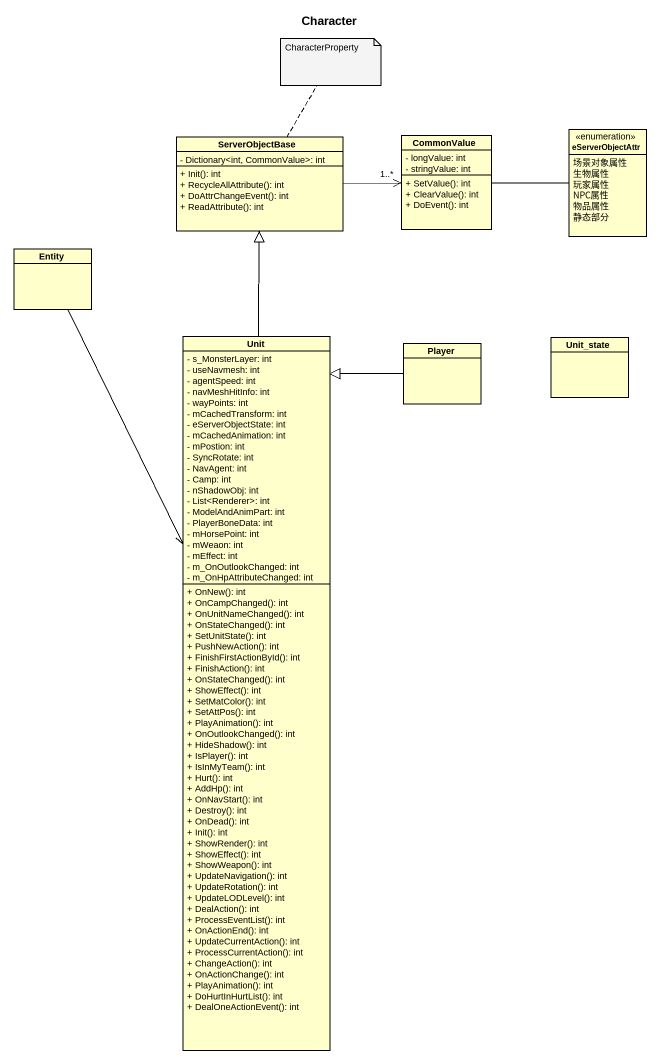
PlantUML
@startuml
title Character
hide circle
hide empty members
skinparam classAttributeIconSize 0
class ServerObjectBase {
  - Dictionary<int, CommonValue>: int
  + Init(): int
  + RecycleAllAttribute(): int
  + DoAttrChangeEvent(): int
  + ReadAttribute(): int
}
class CommonValue {
  - longValue: int
  - stringValue: int
  + SetValue(): int
  + ClearValue(): int
  + DoEvent(): int
}
enum eServerObjectAttr {
  场景对象属性
  生物属性
  玩家属性
  NPC属性
  物品属性
  静态部分
}
class "Entity" as Entity_
class Unit {
  - s_MonsterLayer: int
  - useNavmesh: int
  - agentSpeed: int
  - navMeshHitInfo: int
  - wayPoints: int
  - mCachedTransform: int
  - eServerObjectState: int
  - mCachedAnimation: int
  - mPostion: int
  - SyncRotate: int
  - NavAgent: int
  - Camp: int
  - nShadowObj: int
  - List<Renderer>: int
  - ModelAndAnimPart: int
  - PlayerBoneData: int
  - mHorsePoint: int
  - mWeaon: int
  - mEffect: int
  - m_OnOutlookChanged: int
  - m_OnHpAttributeChanged: int
  + OnNew(): int
  + OnCampChanged(): int
  + OnUnitNameChanged(): int
  + OnStateChanged(): int
  + SetUnitState(): int
  + PushNewAction(): int
  + FinishFirstActionById(): int
  + FinishAction(): int
  + OnStateChanged(): int
  + ShowEffect(): int
  + SetMatColor(): int
  + SetAttPos(): int
  + PlayAnimation(): int
  + OnOutlookChanged(): int
  + HideShadow(): int
  + IsPlayer(): int
  + IsInMyTeam(): int
  + Hurt(): int
  + AddHp(): int
  + OnNavStart(): int
  + Destroy(): int
  + OnDead(): int
  + Init(): int
  + ShowRender(): int
  + ShowEffect(): int
  + ShowWeapon(): int
  + UpdateNavigation(): int
  + UpdateRotation(): int
  + UpdateLODLevel(): int
  + DealAction(): int
  + ProcessEventList(): int
  + OnActionEnd(): int
  + UpdateCurrentAction(): int
  + ProcessCurrentAction(): int
  + ChangeAction(): int
  + OnActionChange(): int
  + PlayAnimation(): int
  + DoHurtInHurtList(): int
  + DealOneActionEvent(): int
}
class Player
class Unit_state
ServerObjectBase -right-> "1..*" CommonValue
CommonValue -right- eServerObjectAttr
Entity_ --> Unit
Unit -up-|> ServerObjectBase
Player --|> Unit
note top of ServerObjectBase : CharacterProperty
@enduml
